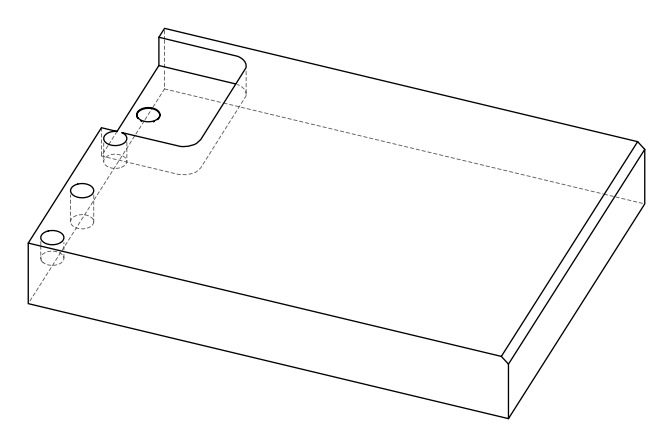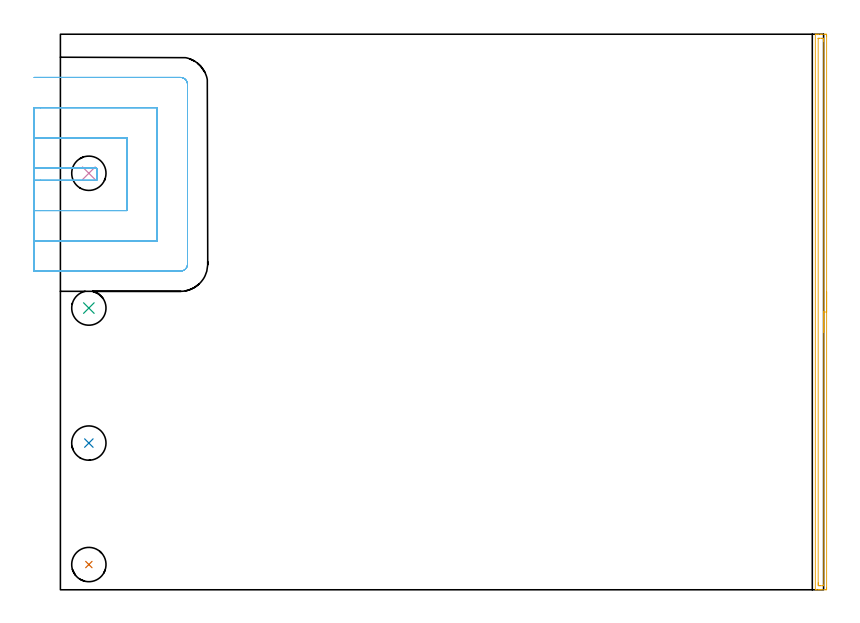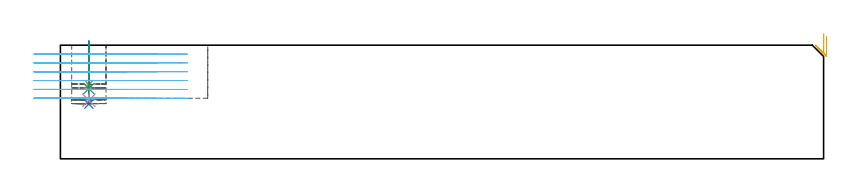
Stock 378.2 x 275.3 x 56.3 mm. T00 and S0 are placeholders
(PLAN: 6 operations, 2 tool changes, 16.5 min)
(1 INDEXABLE_INSERT_DRILL_BLIND_HOLE_FROM_SOLID | STEP1POCKET | NXT0302_005 | 0.09 min | 4373 mm3)
(2 INDEXABLE_INSERT_DRILL_BLIND_HOLE_FROM_SOLID_1 | STEP1POCKET_1 | NXT0302_005 | 0.13 min | 6572 mm3)
(3 INDEXABLE_INSERT_DRILL_BLIND_HOLE_FROM_SOLID_2 | STEP1POCKET_2 | NXT0302_005 | 0.1 min | 4826 mm3)
(4 INDEXABLE_INSERT_DRILL_BLIND_HOLE_FROM_SOLID_3 | STEP1POCKET_3 | NXT0302_005 | 0.02 min | 6142 mm3)
(5 AREA_MILL | FG_CHAMFER_SURFACE | UGT0205_001 | 4.6 min | 4316 mm3)
(6 MILL_SLOT | SLOT_PARTIAL_RECTANGULAR | UGT0201_136 | Follow Part, ap 5, ae 75% | 11.54 min | 214706 mm3)
(TOOL NXT0302_005 | Index. Insert Drill 17mm [880-D1700L20-05] | D17 PA176 FL85 Z2)
(TOOL UGT0205_001 | Chamfer Mill 20 x 3 x 45 deg. | D20 FL50 Z2)
(TOOL UGT0201_136 | Carbide End Mill 20.0 | D20 FL30 Z4)
(OP 1 INDEXABLE_INSERT_DRILL_BLIND_HOLE_FROM_SOLID)
G17 G21 G94 G90
T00 M6
G54
G17 G0 G90 X14.1 Y12.5 S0 M3
G43 Z66.3 H1
G94 G81 G98 Z36.8 F250. R58.3
G80
M5
M2
(OP 2 INDEXABLE_INSERT_DRILL_BLIND_HOLE_FROM_SOLID_1)
G17 G21 G94 G90
T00 M6
G54
G17 G0 G90 X14.1 Y72.7 S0 M3
G43 Z66.3 H1
G94 G81 G98 Z27.1 F250. R58.3
G80
M5
M2
(OP 3 INDEXABLE_INSERT_DRILL_BLIND_HOLE_FROM_SOLID_2)
G17 G21 G94 G90
T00 M6
G54
G17 G0 G90 X14.1 Y139.6 S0 M3
G43 Z66.3 H1
G94 G81 G98 Z34.8 F250. R58.3
G80
M5
M2
(OP 4 INDEXABLE_INSERT_DRILL_BLIND_HOLE_FROM_SOLID_3)
G17 G21 G94 G90
T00 M6
G54
G17 G0 G90 X14.1 Y206.4 S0 M3
G43 Z66.3 H1
G94 G81 G98 Z29. F250. R32.
G80
M5
M2
(OP 5 AREA_MILL)
G17 G21 G94 G90
T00 M6
G54
G17 G0 G90 X379.7 Y147.65 S1061 M3
G43 Z66.3 H0
Z60.7
G94 G1 Y147.612 Z59.828 F250.
Y147.498 Z58.964
Y147.309 Z58.112
Y147.047 Z57.28
Y146.713 Z56.474
Y146.31 Z55.7
Y145.841 Z54.964
Y145.31 Z54.272
Y144.721 Z53.629
Y144.078 Z53.04
Y143.386 Z52.509
Y142.65 Z52.04
Y141.876 Z51.637
Y141.07 Z51.303
Y140.238 Z51.041
Y139.386 Z50.852
Y138.522 Z50.738
Y137.65 Z50.7
Y0.927
X379.699 Y0.61 Z50.701
X379.693 Y0.041 Z50.703
X379.691 Y0.007 Z50.705
X379.126 Y0. Z51.27
X377.345 Z53.049
X376.781 Z53.616
X376.455 Z53.941
X375.891 Z54.506
X375.565 Z54.83
X374.52 Z55.879
X374.145 Y0.007 Z56.246
X374.103 Y0.01 Z56.288
X374.1 Y0.163 Z56.3
Y275.137
X374.103 Y275.29 Z56.288
X374.145 Y275.293 Z56.246
X374.521 Y275.3 Z55.879
X374.912 Z55.487
X375.565 Z54.83
X376.781 Z53.616
X377.345 Z53.049
X378.844 Z51.552
X379.126 Y275.298 Z51.27
X379.691 Y275.292 Z50.705
X379.693 Y275.259 Z50.703
X379.699 Y274.69 Z50.701
X379.7 Y274.114 Z50.7
Y137.65
X378.286 Z52.114
X378.285 Y2.294 Z52.115
X378.283 Y2.193 Z52.117
X378.278 Y2.01 Z52.122
X378.235 Y2.008 Z52.165
X377.738 Y2.001 Z52.662
X376.455 Z53.945
X375.956 Y2.003 Z54.444
X375.565 Y2.01 Z54.835
X375.521 Y2.395 Z54.879
X375.518 Y2.442 Z54.882
X375.514 Y3.288 Z54.886
Y3.339
X375.515 Y273.006 Z54.885
X375.517 Y273.107 Z54.883
X375.522 Y273.29 Z54.878
X375.565 Y273.292 Z54.835
X376.062 Y273.299 Z54.338
X377.345 Z53.055
X377.844 Y273.297 Z52.556
X378.235 Y273.29 Z52.165
X378.279 Y272.905 Z52.121
X378.282 Y272.858 Z52.118
X378.286 Y272.012 Z52.114
Y271.961
Y137.65
Y136.778 Z52.152
Y135.913 Z52.266
Y135.062 Z52.455
Y134.23 Z52.717
Y133.424 Z53.051
Y132.65 Z53.454
Y131.914 Z53.923
Y131.222 Z54.454
Y130.579 Z55.043
Y129.99 Z55.686
Y129.458 Z56.379
Y128.99 Z57.114
Y128.587 Z57.888
Y128.253 Z58.694
Y127.991 Z59.526
Y127.802 Z60.378
Y127.688 Z61.243
Y127.65 Z62.114
G0 Z66.3
M5
M2
(OP 6 MILL_SLOT)
G17 G21 G94 G90
T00 M6
G54
G17 G0 G90 X-13. Y202.9 S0 M3
G43 Z66.3 H0
Z51.917
G94 G1 X-10. F250.
X18. F500.
Y208.9
X-10.
X-13. F250.
Y187.9
X-10.
X33. F500.
Y223.9
X-10.
X-13. F250.
Y172.9
X-10.
X48. F500.
Y238.9
X-10.
X-13. F250.
Y157.9
X-10.
X59.5 F500.
G3 X63. Y161.4 R3.5
G1 Y250.4
G3 X59.5 Y253.9 R3.5
G1 X-10.
X-13. F250.
G0 Y202.9 Z47.533
G1 X-10.
X18. F500.
Y208.9
X-10.
X-13. F250.
Y187.9
X-10.
X33. F500.
Y223.9
X-10.
X-13. F250.
Y172.9
X-10.
X48. F500.
Y238.9
X-10.
X-13. F250.
Y157.9
X-10.
X59.5 F500.
G3 X63. Y161.4 R3.5
G1 Y250.4
G3 X59.5 Y253.9 R3.5
G1 X-10.
X-13. F250.
G0 Y202.9 Z43.15
G1 X-10.
X18. F500.
Y208.9
X-10.
X-13. F250.
Y187.9
X-10.
X33. F500.
Y223.9
X-10.
X-13. F250.
Y172.9
X-10.
X48. F500.
Y238.9
X-10.
X-13. F250.
Y157.9
X-10.
X59.5 F500.
G3 X63. Y161.4 R3.5
G1 Y250.4
G3 X59.5 Y253.9 R3.5
G1 X-10.
X-13. F250.
G0 Y202.9 Z38.767
G1 X-10.
X18. F500.
Y208.9
X-10.
X-13. F250.
Y187.9
X-10.
X33. F500.
Y223.9
X-10.
X-13. F250.
Y172.9
X-10.
X48. F500.
Y238.9
X-10.
X-13. F250.
Y157.9
X-10.
X59.5 F500.
G3 X63. Y161.4 R3.5
G1 Y250.4
G3 X59.5 Y253.9 R3.5
G1 X-10.
X-13. F250.
G0 Y202.9 Z34.383
G1 X-10.
X18. F500.
Y208.9
X-10.
X-13. F250.
Y187.9
X-10.
X33. F500.
Y223.9
X-10.
X-13. F250.
Y172.9
X-10.
X48. F500.
Y238.9
X-10.
X-13. F250.
Y157.9
X-10.
X59.5 F500.
G3 X63. Y161.4 R3.5
G1 Y250.4
G3 X59.5 Y253.9 R3.5
G1 X-10.
X-13. F250.
G0 Y202.9 Z30.
G1 X-10.
X18. F500.
Y208.9
X-10.
X-13. F250.
Y187.9
X-10.
X33. F500.
Y223.9
X-10.
X-13. F250.
Y172.9
X-10.
X48. F500.
Y238.9
X-10.
X-13. F250.
Y157.9
X-10.
X59.5 F500.
G3 X63. Y161.4 R3.5
G1 Y250.4
G3 X59.5 Y253.9 R3.5
G1 X-10.
X-13. F250.
G0 Z66.3
M5
M2
